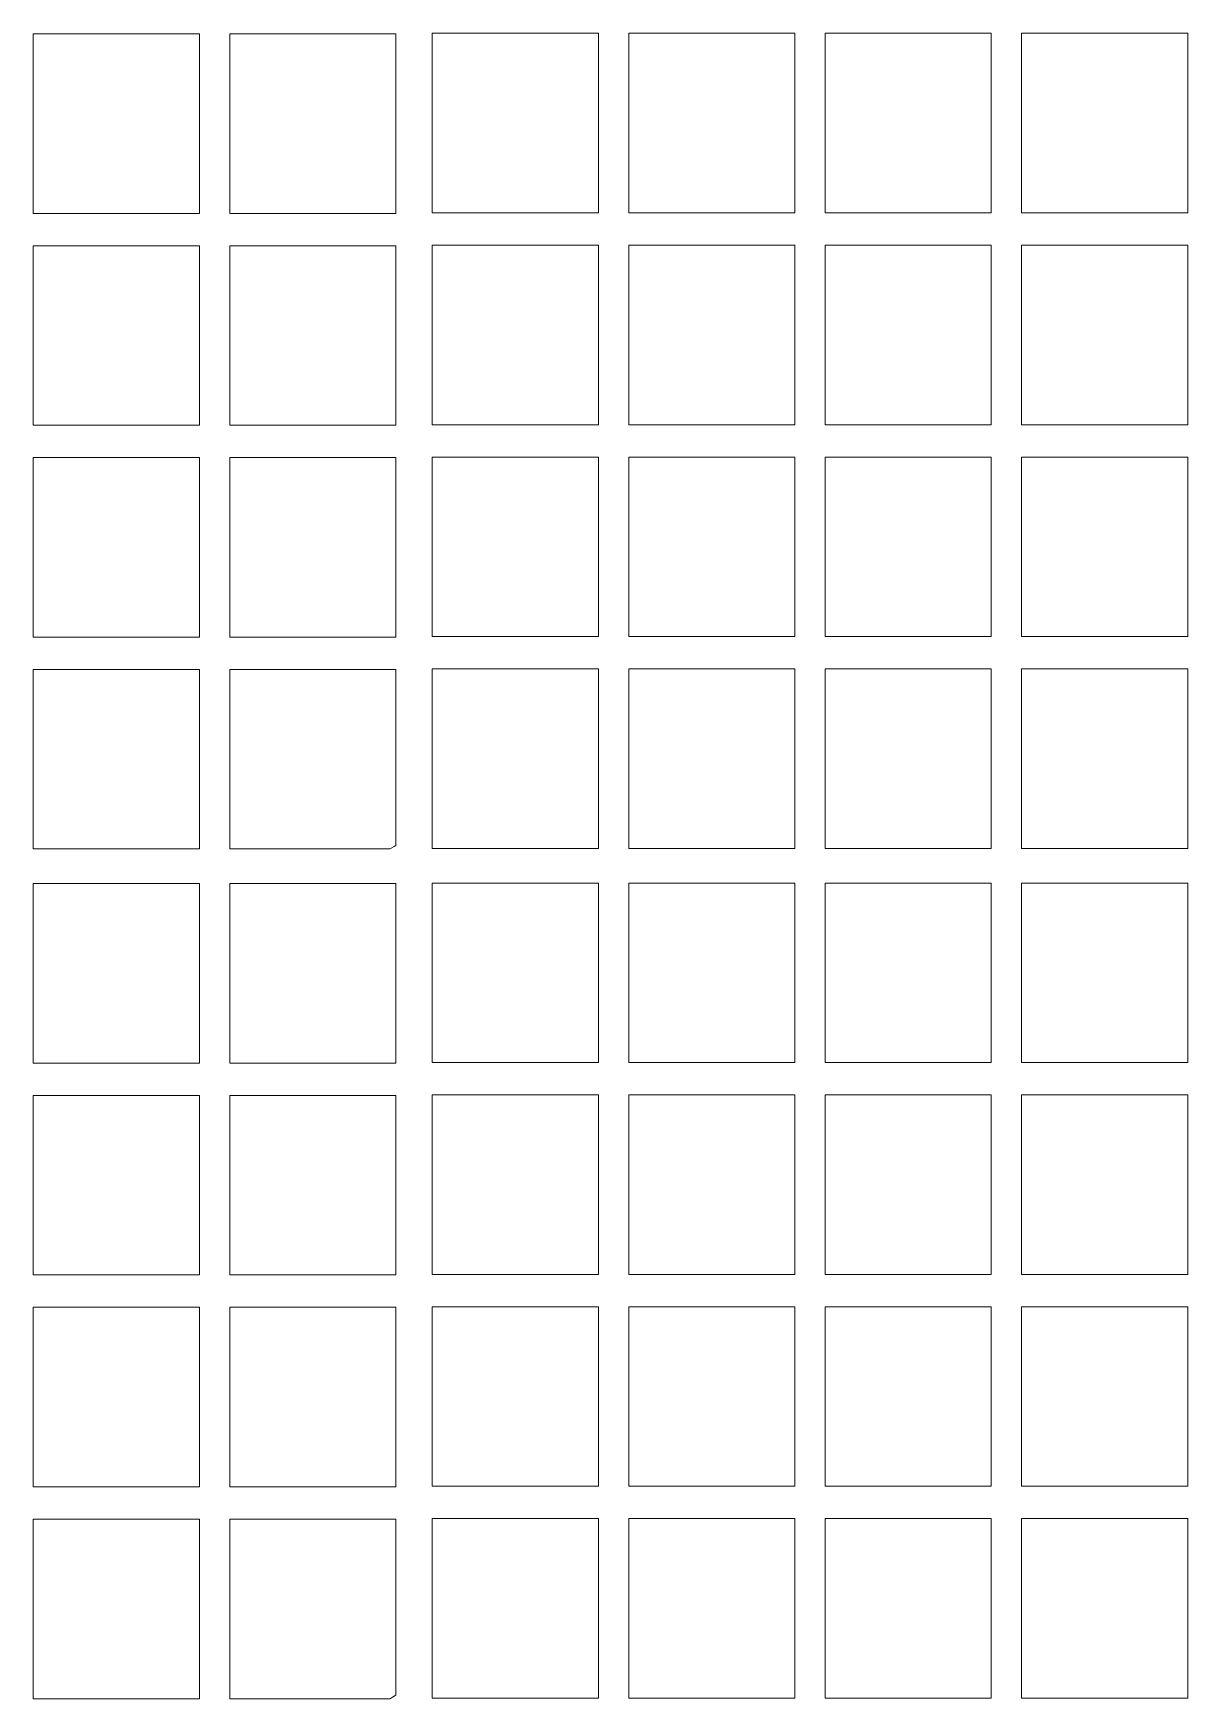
# Model space of a CAD drawing. Header units: millimetres. Extents: x -284 to 196, y -129 to 171.
# Drawn here: x 108.5 to 149.7, y 20.3 to 79.7 of the extents above; entities that cross this region are included whole.
import ezdxf

# ---------------------------------------------------------------- set-up
doc = ezdxf.new("R2010")
doc.units = ezdxf.units.MM
doc.header["$MEASUREMENT"] = 0
doc.layers.add('Camada 1', color=7, linetype='Continuous')

msp = doc.modelspace()

# ---------------------------------------------------------------- linework, layer by layer
at = {"layer": 'Camada 1', "color": 2, "lineweight": 9}
for points, knots in [([(108.4929, 79.667), (108.4929, 79.667), (108.4929, 73.261), (108.4929, 73.261), (108.4929, 73.261), (108.4929, 73.261), (114.4237, 73.261), (114.4237, 73.261), (114.4237, 73.261), (114.4237, 73.261), (114.4237, 79.667), (114.4237, 79.667), (114.4237, 79.667), (114.4237, 79.667), (108.4929, 79.667), (108.4929, 79.667)], [0, 0, 0, 0, 0.2, 0.2, 0.2, 0.2, 0.4, 0.4, 0.4, 0.4, 0.6, 0.6, 0.6, 0.6, 1, 1, 1, 1]), ([(115.5021, 79.667), (115.5021, 79.667), (115.5021, 73.261), (115.5021, 73.261), (115.5021, 73.261), (115.5021, 73.261), (121.4329, 73.261), (121.4329, 73.261), (121.4329, 73.261), (121.4329, 73.261), (121.4329, 79.667), (121.4329, 79.667), (121.4329, 79.667), (121.4329, 79.667), (115.5021, 79.667), (115.5021, 79.667)], [0, 0, 0, 0, 0.2, 0.2, 0.2, 0.2, 0.4, 0.4, 0.4, 0.4, 0.6, 0.6, 0.6, 0.6, 1, 1, 1, 1]), ([(122.7329, 79.6879), (122.7329, 79.6879), (122.7329, 73.2819), (122.7329, 73.2819), (122.7329, 73.2819), (122.7329, 73.2819), (128.6638, 73.2819), (128.6638, 73.2819), (128.6638, 73.2819), (128.6638, 73.2819), (128.6638, 79.6879), (128.6638, 79.6879), (128.6638, 79.6879), (128.6638, 79.6879), (122.7329, 79.6879), (122.7329, 79.6879)], [0, 0, 0, 0, 0.2, 0.2, 0.2, 0.2, 0.4, 0.4, 0.4, 0.4, 0.6, 0.6, 0.6, 0.6, 1, 1, 1, 1]), ([(129.7421, 79.6879), (129.7421, 79.6879), (129.7421, 73.2819), (129.7421, 73.2819), (129.7421, 73.2819), (129.7421, 73.2819), (135.6728, 73.2819), (135.6728, 73.2819), (135.6728, 73.2819), (135.6728, 73.2819), (135.6728, 79.6879), (135.6728, 79.6879), (135.6728, 79.6879), (135.6728, 79.6879), (129.7421, 79.6879), (129.7421, 79.6879)], [0, 0, 0, 0, 0.2, 0.2, 0.2, 0.2, 0.4, 0.4, 0.4, 0.4, 0.6, 0.6, 0.6, 0.6, 1, 1, 1, 1]), ([(136.7512, 79.6879), (136.7512, 79.6879), (136.7512, 73.2819), (136.7512, 73.2819), (136.7512, 73.2819), (136.7512, 73.2819), (142.682, 73.2819), (142.682, 73.2819), (142.682, 73.2819), (142.682, 73.2819), (142.682, 79.6879), (142.682, 79.6879), (142.682, 79.6879), (142.682, 79.6879), (136.7512, 79.6879), (136.7512, 79.6879)], [0, 0, 0, 0, 0.2, 0.2, 0.2, 0.2, 0.4, 0.4, 0.4, 0.4, 0.6, 0.6, 0.6, 0.6, 1, 1, 1, 1]), ([(143.7603, 79.6879), (143.7603, 79.6879), (143.7603, 73.2819), (143.7603, 73.2819), (143.7603, 73.2819), (143.7603, 73.2819), (149.6912, 73.2819), (149.6912, 73.2819), (149.6912, 73.2819), (149.6912, 73.2819), (149.6912, 79.6879), (149.6912, 79.6879), (149.6912, 79.6879), (149.6912, 79.6879), (143.7603, 79.6879), (143.7603, 79.6879)], [0, 0, 0, 0, 0.2, 0.2, 0.2, 0.2, 0.4, 0.4, 0.4, 0.4, 0.6, 0.6, 0.6, 0.6, 1, 1, 1, 1]), ([(108.4929, 72.1065), (108.4929, 72.1065), (108.4929, 65.7005), (108.4929, 65.7005), (108.4929, 65.7005), (108.4929, 65.7005), (114.4237, 65.7005), (114.4237, 65.7005), (114.4237, 65.7005), (114.4237, 65.7005), (114.4237, 72.1065), (114.4237, 72.1065), (114.4237, 72.1065), (114.4237, 72.1065), (108.4929, 72.1065), (108.4929, 72.1065)], [0, 0, 0, 0, 0.2, 0.2, 0.2, 0.2, 0.4, 0.4, 0.4, 0.4, 0.6, 0.6, 0.6, 0.6, 1, 1, 1, 1]), ([(115.5021, 72.1065), (115.5021, 72.1065), (115.5021, 65.7005), (115.5021, 65.7005), (115.5021, 65.7005), (115.5021, 65.7005), (121.4329, 65.7005), (121.4329, 65.7005), (121.4329, 65.7005), (121.4329, 65.7005), (121.4329, 72.1065), (121.4329, 72.1065), (121.4329, 72.1065), (121.4329, 72.1065), (115.5021, 72.1065), (115.5021, 72.1065)], [0, 0, 0, 0, 0.2, 0.2, 0.2, 0.2, 0.4, 0.4, 0.4, 0.4, 0.6, 0.6, 0.6, 0.6, 1, 1, 1, 1]), ([(122.7329, 72.1274), (122.7329, 72.1274), (122.7329, 65.7214), (122.7329, 65.7214), (122.7329, 65.7214), (122.7329, 65.7214), (128.6638, 65.7214), (128.6638, 65.7214), (128.6638, 65.7214), (128.6638, 65.7214), (128.6638, 72.1274), (128.6638, 72.1274), (128.6638, 72.1274), (128.6638, 72.1274), (122.7329, 72.1274), (122.7329, 72.1274)], [0, 0, 0, 0, 0.2, 0.2, 0.2, 0.2, 0.4, 0.4, 0.4, 0.4, 0.6, 0.6, 0.6, 0.6, 1, 1, 1, 1]), ([(129.7421, 72.1274), (129.7421, 72.1274), (129.7421, 65.7214), (129.7421, 65.7214), (129.7421, 65.7214), (129.7421, 65.7214), (135.6728, 65.7214), (135.6728, 65.7214), (135.6728, 65.7214), (135.6728, 65.7214), (135.6728, 72.1274), (135.6728, 72.1274), (135.6728, 72.1274), (135.6728, 72.1274), (129.7421, 72.1274), (129.7421, 72.1274)], [0, 0, 0, 0, 0.2, 0.2, 0.2, 0.2, 0.4, 0.4, 0.4, 0.4, 0.6, 0.6, 0.6, 0.6, 1, 1, 1, 1]), ([(136.7512, 72.1274), (136.7512, 72.1274), (136.7512, 65.7214), (136.7512, 65.7214), (136.7512, 65.7214), (136.7512, 65.7214), (142.682, 65.7214), (142.682, 65.7214), (142.682, 65.7214), (142.682, 65.7214), (142.682, 72.1274), (142.682, 72.1274), (142.682, 72.1274), (142.682, 72.1274), (136.7512, 72.1274), (136.7512, 72.1274)], [0, 0, 0, 0, 0.2, 0.2, 0.2, 0.2, 0.4, 0.4, 0.4, 0.4, 0.6, 0.6, 0.6, 0.6, 1, 1, 1, 1]), ([(143.7603, 72.1274), (143.7603, 72.1274), (143.7603, 65.7214), (143.7603, 65.7214), (143.7603, 65.7214), (143.7603, 65.7214), (149.6912, 65.7214), (149.6912, 65.7214), (149.6912, 65.7214), (149.6912, 65.7214), (149.6912, 72.1274), (149.6912, 72.1274), (149.6912, 72.1274), (149.6912, 72.1274), (143.7603, 72.1274), (143.7603, 72.1274)], [0, 0, 0, 0, 0.2, 0.2, 0.2, 0.2, 0.4, 0.4, 0.4, 0.4, 0.6, 0.6, 0.6, 0.6, 1, 1, 1, 1]), ([(108.4929, 64.546), (108.4929, 64.546), (108.4929, 58.14), (108.4929, 58.14), (108.4929, 58.14), (108.4929, 58.14), (114.4237, 58.14), (114.4237, 58.14), (114.4237, 58.14), (114.4237, 58.14), (114.4237, 64.546), (114.4237, 64.546), (114.4237, 64.546), (114.4237, 64.546), (108.4929, 64.546), (108.4929, 64.546)], [0, 0, 0, 0, 0.2, 0.2, 0.2, 0.2, 0.4, 0.4, 0.4, 0.4, 0.6, 0.6, 0.6, 0.6, 1, 1, 1, 1]), ([(115.5021, 64.546), (115.5021, 64.546), (115.5021, 58.14), (115.5021, 58.14), (115.5021, 58.14), (115.5021, 58.14), (121.4329, 58.14), (121.4329, 58.14), (121.4329, 58.14), (121.4329, 58.14), (121.4329, 64.546), (121.4329, 64.546), (121.4329, 64.546), (121.4329, 64.546), (115.5021, 64.546), (115.5021, 64.546)], [0, 0, 0, 0, 0.2, 0.2, 0.2, 0.2, 0.4, 0.4, 0.4, 0.4, 0.6, 0.6, 0.6, 0.6, 1, 1, 1, 1]), ([(122.7329, 64.5669), (122.7329, 64.5669), (122.7329, 58.1609), (122.7329, 58.1609), (122.7329, 58.1609), (122.7329, 58.1609), (128.6638, 58.1609), (128.6638, 58.1609), (128.6638, 58.1609), (128.6638, 58.1609), (128.6638, 64.5669), (128.6638, 64.5669), (128.6638, 64.5669), (128.6638, 64.5669), (122.7329, 64.5669), (122.7329, 64.5669)], [0, 0, 0, 0, 0.2, 0.2, 0.2, 0.2, 0.4, 0.4, 0.4, 0.4, 0.6, 0.6, 0.6, 0.6, 1, 1, 1, 1]), ([(129.7421, 64.5669), (129.7421, 64.5669), (129.7421, 58.1609), (129.7421, 58.1609), (129.7421, 58.1609), (129.7421, 58.1609), (135.6728, 58.1609), (135.6728, 58.1609), (135.6728, 58.1609), (135.6728, 58.1609), (135.6728, 64.5669), (135.6728, 64.5669), (135.6728, 64.5669), (135.6728, 64.5669), (129.7421, 64.5669), (129.7421, 64.5669)], [0, 0, 0, 0, 0.2, 0.2, 0.2, 0.2, 0.4, 0.4, 0.4, 0.4, 0.6, 0.6, 0.6, 0.6, 1, 1, 1, 1]), ([(136.7512, 64.5669), (136.7512, 64.5669), (136.7512, 58.1609), (136.7512, 58.1609), (136.7512, 58.1609), (136.7512, 58.1609), (142.682, 58.1609), (142.682, 58.1609), (142.682, 58.1609), (142.682, 58.1609), (142.682, 64.5669), (142.682, 64.5669), (142.682, 64.5669), (142.682, 64.5669), (136.7512, 64.5669), (136.7512, 64.5669)], [0, 0, 0, 0, 0.2, 0.2, 0.2, 0.2, 0.4, 0.4, 0.4, 0.4, 0.6, 0.6, 0.6, 0.6, 1, 1, 1, 1]), ([(143.7603, 64.5669), (143.7603, 64.5669), (143.7603, 58.1609), (143.7603, 58.1609), (143.7603, 58.1609), (143.7603, 58.1609), (149.6912, 58.1609), (149.6912, 58.1609), (149.6912, 58.1609), (149.6912, 58.1609), (149.6912, 64.5669), (149.6912, 64.5669), (149.6912, 64.5669), (149.6912, 64.5669), (143.7603, 64.5669), (143.7603, 64.5669)], [0, 0, 0, 0, 0.2, 0.2, 0.2, 0.2, 0.4, 0.4, 0.4, 0.4, 0.6, 0.6, 0.6, 0.6, 1, 1, 1, 1]), ([(108.4929, 56.9854), (108.4929, 56.9854), (108.4929, 50.5794), (108.4929, 50.5794), (108.4929, 50.5794), (108.4929, 50.5794), (114.4237, 50.5794), (114.4237, 50.5794), (114.4237, 50.5794), (114.4237, 50.5794), (114.4237, 56.9854), (114.4237, 56.9854), (114.4237, 56.9854), (114.4237, 56.9854), (108.4929, 56.9854), (108.4929, 56.9854)], [0, 0, 0, 0, 0.2, 0.2, 0.2, 0.2, 0.4, 0.4, 0.4, 0.4, 0.6, 0.6, 0.6, 0.6, 1, 1, 1, 1]), ([(115.5021, 56.9854), (115.5021, 56.9854), (115.5021, 50.5794), (115.5021, 50.5794), (115.5021, 50.5794), (115.5021, 50.5794), (121.2152, 50.5794), (121.2152, 50.5794), (121.2152, 50.5794), (121.2152, 50.5794), (121.375, 50.6682), (121.375, 50.6682), (121.375, 50.6682), (121.375, 50.6682), (121.4329, 50.7003), (121.4329, 50.7003), (121.4329, 50.7003), (121.4329, 50.7003), (121.4329, 56.9854), (121.4329, 56.9854), (121.4329, 56.9854), (121.4329, 56.9854), (115.5021, 56.9854), (115.5021, 56.9854)], [0, 0, 0, 0, 0.1428571, 0.1428571, 0.1428571, 0.1428571, 0.2857143, 0.2857143, 0.2857143, 0.2857143, 0.4285714, 0.4285714, 0.4285714, 0.4285714, 0.5714286, 0.5714286, 0.5714286, 0.5714286, 0.7142857, 0.7142857, 0.7142857, 0.7142857, 1, 1, 1, 1]), ([(122.7329, 57.0063), (122.7329, 57.0063), (122.7329, 50.6003), (122.7329, 50.6003), (122.7329, 50.6003), (122.7329, 50.6003), (128.6638, 50.6003), (128.6638, 50.6003), (128.6638, 50.6003), (128.6638, 50.6003), (128.6638, 57.0063), (128.6638, 57.0063), (128.6638, 57.0063), (128.6638, 57.0063), (122.7329, 57.0063), (122.7329, 57.0063)], [0, 0, 0, 0, 0.2, 0.2, 0.2, 0.2, 0.4, 0.4, 0.4, 0.4, 0.6, 0.6, 0.6, 0.6, 1, 1, 1, 1]), ([(129.7421, 57.0063), (129.7421, 57.0063), (129.7421, 50.6003), (129.7421, 50.6003), (129.7421, 50.6003), (129.7421, 50.6003), (135.6728, 50.6003), (135.6728, 50.6003), (135.6728, 50.6003), (135.6728, 50.6003), (135.6728, 57.0063), (135.6728, 57.0063), (135.6728, 57.0063), (135.6728, 57.0063), (129.7421, 57.0063), (129.7421, 57.0063)], [0, 0, 0, 0, 0.2, 0.2, 0.2, 0.2, 0.4, 0.4, 0.4, 0.4, 0.6, 0.6, 0.6, 0.6, 1, 1, 1, 1]), ([(136.7512, 57.0063), (136.7512, 57.0063), (136.7512, 50.6003), (136.7512, 50.6003), (136.7512, 50.6003), (136.7512, 50.6003), (142.682, 50.6003), (142.682, 50.6003), (142.682, 50.6003), (142.682, 50.6003), (142.682, 57.0063), (142.682, 57.0063), (142.682, 57.0063), (142.682, 57.0063), (136.7512, 57.0063), (136.7512, 57.0063)], [0, 0, 0, 0, 0.2, 0.2, 0.2, 0.2, 0.4, 0.4, 0.4, 0.4, 0.6, 0.6, 0.6, 0.6, 1, 1, 1, 1]), ([(143.7603, 57.0063), (143.7603, 57.0063), (143.7603, 50.6003), (143.7603, 50.6003), (143.7603, 50.6003), (143.7603, 50.6003), (149.6912, 50.6003), (149.6912, 50.6003), (149.6912, 50.6003), (149.6912, 50.6003), (149.6912, 57.0063), (149.6912, 57.0063), (149.6912, 57.0063), (149.6912, 57.0063), (143.7603, 57.0063), (143.7603, 57.0063)], [0, 0, 0, 0, 0.2, 0.2, 0.2, 0.2, 0.4, 0.4, 0.4, 0.4, 0.6, 0.6, 0.6, 0.6, 1, 1, 1, 1]), ([(108.4929, 49.3448), (108.4929, 49.3448), (108.4929, 42.9388), (108.4929, 42.9388), (108.4929, 42.9388), (108.4929, 42.9388), (114.4237, 42.9388), (114.4237, 42.9388), (114.4237, 42.9388), (114.4237, 42.9388), (114.4237, 49.3448), (114.4237, 49.3448), (114.4237, 49.3448), (114.4237, 49.3448), (108.4929, 49.3448), (108.4929, 49.3448)], [0, 0, 0, 0, 0.2, 0.2, 0.2, 0.2, 0.4, 0.4, 0.4, 0.4, 0.6, 0.6, 0.6, 0.6, 1, 1, 1, 1]), ([(115.5021, 49.3448), (115.5021, 49.3448), (115.5021, 42.9388), (115.5021, 42.9388), (115.5021, 42.9388), (115.5021, 42.9388), (121.4329, 42.9388), (121.4329, 42.9388), (121.4329, 42.9388), (121.4329, 42.9388), (121.4329, 49.3448), (121.4329, 49.3448), (121.4329, 49.3448), (121.4329, 49.3448), (115.5021, 49.3448), (115.5021, 49.3448)], [0, 0, 0, 0, 0.2, 0.2, 0.2, 0.2, 0.4, 0.4, 0.4, 0.4, 0.6, 0.6, 0.6, 0.6, 1, 1, 1, 1]), ([(122.7329, 49.3657), (122.7329, 49.3657), (122.7329, 42.9597), (122.7329, 42.9597), (122.7329, 42.9597), (122.7329, 42.9597), (128.6638, 42.9597), (128.6638, 42.9597), (128.6638, 42.9597), (128.6638, 42.9597), (128.6638, 49.3657), (128.6638, 49.3657), (128.6638, 49.3657), (128.6638, 49.3657), (122.7329, 49.3657), (122.7329, 49.3657)], [0, 0, 0, 0, 0.2, 0.2, 0.2, 0.2, 0.4, 0.4, 0.4, 0.4, 0.6, 0.6, 0.6, 0.6, 1, 1, 1, 1]), ([(129.7421, 49.3657), (129.7421, 49.3657), (129.7421, 42.9597), (129.7421, 42.9597), (129.7421, 42.9597), (129.7421, 42.9597), (135.6728, 42.9597), (135.6728, 42.9597), (135.6728, 42.9597), (135.6728, 42.9597), (135.6728, 49.3657), (135.6728, 49.3657), (135.6728, 49.3657), (135.6728, 49.3657), (129.7421, 49.3657), (129.7421, 49.3657)], [0, 0, 0, 0, 0.2, 0.2, 0.2, 0.2, 0.4, 0.4, 0.4, 0.4, 0.6, 0.6, 0.6, 0.6, 1, 1, 1, 1]), ([(136.7512, 49.3657), (136.7512, 49.3657), (136.7512, 42.9597), (136.7512, 42.9597), (136.7512, 42.9597), (136.7512, 42.9597), (142.682, 42.9597), (142.682, 42.9597), (142.682, 42.9597), (142.682, 42.9597), (142.682, 49.3657), (142.682, 49.3657), (142.682, 49.3657), (142.682, 49.3657), (136.7512, 49.3657), (136.7512, 49.3657)], [0, 0, 0, 0, 0.2, 0.2, 0.2, 0.2, 0.4, 0.4, 0.4, 0.4, 0.6, 0.6, 0.6, 0.6, 1, 1, 1, 1]), ([(143.7603, 49.3657), (143.7603, 49.3657), (143.7603, 42.9597), (143.7603, 42.9597), (143.7603, 42.9597), (143.7603, 42.9597), (149.6912, 42.9597), (149.6912, 42.9597), (149.6912, 42.9597), (149.6912, 42.9597), (149.6912, 49.3657), (149.6912, 49.3657), (149.6912, 49.3657), (149.6912, 49.3657), (143.7603, 49.3657), (143.7603, 49.3657)], [0, 0, 0, 0, 0.2, 0.2, 0.2, 0.2, 0.4, 0.4, 0.4, 0.4, 0.6, 0.6, 0.6, 0.6, 1, 1, 1, 1]), ([(108.4929, 41.7843), (108.4929, 41.7843), (108.4929, 35.3783), (108.4929, 35.3783), (108.4929, 35.3783), (108.4929, 35.3783), (114.4237, 35.3783), (114.4237, 35.3783), (114.4237, 35.3783), (114.4237, 35.3783), (114.4237, 41.7843), (114.4237, 41.7843), (114.4237, 41.7843), (114.4237, 41.7843), (108.4929, 41.7843), (108.4929, 41.7843)], [0, 0, 0, 0, 0.2, 0.2, 0.2, 0.2, 0.4, 0.4, 0.4, 0.4, 0.6, 0.6, 0.6, 0.6, 1, 1, 1, 1]), ([(115.5021, 41.7843), (115.5021, 41.7843), (115.5021, 35.3783), (115.5021, 35.3783), (115.5021, 35.3783), (115.5021, 35.3783), (121.4329, 35.3783), (121.4329, 35.3783), (121.4329, 35.3783), (121.4329, 35.3783), (121.4329, 41.7843), (121.4329, 41.7843), (121.4329, 41.7843), (121.4329, 41.7843), (115.5021, 41.7843), (115.5021, 41.7843)], [0, 0, 0, 0, 0.2, 0.2, 0.2, 0.2, 0.4, 0.4, 0.4, 0.4, 0.6, 0.6, 0.6, 0.6, 1, 1, 1, 1]), ([(122.7329, 41.8052), (122.7329, 41.8052), (122.7329, 35.3992), (122.7329, 35.3992), (122.7329, 35.3992), (122.7329, 35.3992), (128.6638, 35.3992), (128.6638, 35.3992), (128.6638, 35.3992), (128.6638, 35.3992), (128.6638, 41.8052), (128.6638, 41.8052), (128.6638, 41.8052), (128.6638, 41.8052), (122.7329, 41.8052), (122.7329, 41.8052)], [0, 0, 0, 0, 0.2, 0.2, 0.2, 0.2, 0.4, 0.4, 0.4, 0.4, 0.6, 0.6, 0.6, 0.6, 1, 1, 1, 1]), ([(129.7421, 41.8052), (129.7421, 41.8052), (129.7421, 35.3992), (129.7421, 35.3992), (129.7421, 35.3992), (129.7421, 35.3992), (135.6728, 35.3992), (135.6728, 35.3992), (135.6728, 35.3992), (135.6728, 35.3992), (135.6728, 41.8052), (135.6728, 41.8052), (135.6728, 41.8052), (135.6728, 41.8052), (129.7421, 41.8052), (129.7421, 41.8052)], [0, 0, 0, 0, 0.2, 0.2, 0.2, 0.2, 0.4, 0.4, 0.4, 0.4, 0.6, 0.6, 0.6, 0.6, 1, 1, 1, 1]), ([(136.7512, 41.8052), (136.7512, 41.8052), (136.7512, 35.3992), (136.7512, 35.3992), (136.7512, 35.3992), (136.7512, 35.3992), (142.682, 35.3992), (142.682, 35.3992), (142.682, 35.3992), (142.682, 35.3992), (142.682, 41.8052), (142.682, 41.8052), (142.682, 41.8052), (142.682, 41.8052), (136.7512, 41.8052), (136.7512, 41.8052)], [0, 0, 0, 0, 0.2, 0.2, 0.2, 0.2, 0.4, 0.4, 0.4, 0.4, 0.6, 0.6, 0.6, 0.6, 1, 1, 1, 1]), ([(143.7603, 41.8052), (143.7603, 41.8052), (143.7603, 35.3992), (143.7603, 35.3992), (143.7603, 35.3992), (143.7603, 35.3992), (149.6912, 35.3992), (149.6912, 35.3992), (149.6912, 35.3992), (149.6912, 35.3992), (149.6912, 41.8052), (149.6912, 41.8052), (149.6912, 41.8052), (149.6912, 41.8052), (143.7603, 41.8052), (143.7603, 41.8052)], [0, 0, 0, 0, 0.2, 0.2, 0.2, 0.2, 0.4, 0.4, 0.4, 0.4, 0.6, 0.6, 0.6, 0.6, 1, 1, 1, 1]), ([(108.4929, 34.2238), (108.4929, 34.2238), (108.4929, 27.8178), (108.4929, 27.8178), (108.4929, 27.8178), (108.4929, 27.8178), (114.4237, 27.8178), (114.4237, 27.8178), (114.4237, 27.8178), (114.4237, 27.8178), (114.4237, 34.2238), (114.4237, 34.2238), (114.4237, 34.2238), (114.4237, 34.2238), (108.4929, 34.2238), (108.4929, 34.2238)], [0, 0, 0, 0, 0.2, 0.2, 0.2, 0.2, 0.4, 0.4, 0.4, 0.4, 0.6, 0.6, 0.6, 0.6, 1, 1, 1, 1]), ([(115.5021, 34.2238), (115.5021, 34.2238), (115.5021, 27.8178), (115.5021, 27.8178), (115.5021, 27.8178), (115.5021, 27.8178), (121.4329, 27.8178), (121.4329, 27.8178), (121.4329, 27.8178), (121.4329, 27.8178), (121.4329, 34.2238), (121.4329, 34.2238), (121.4329, 34.2238), (121.4329, 34.2238), (115.5021, 34.2238), (115.5021, 34.2238)], [0, 0, 0, 0, 0.2, 0.2, 0.2, 0.2, 0.4, 0.4, 0.4, 0.4, 0.6, 0.6, 0.6, 0.6, 1, 1, 1, 1]), ([(122.7329, 34.2447), (122.7329, 34.2447), (122.7329, 27.8387), (122.7329, 27.8387), (122.7329, 27.8387), (122.7329, 27.8387), (128.6638, 27.8387), (128.6638, 27.8387), (128.6638, 27.8387), (128.6638, 27.8387), (128.6638, 34.2447), (128.6638, 34.2447), (128.6638, 34.2447), (128.6638, 34.2447), (122.7329, 34.2447), (122.7329, 34.2447)], [0, 0, 0, 0, 0.2, 0.2, 0.2, 0.2, 0.4, 0.4, 0.4, 0.4, 0.6, 0.6, 0.6, 0.6, 1, 1, 1, 1]), ([(129.7421, 34.2447), (129.7421, 34.2447), (129.7421, 27.8387), (129.7421, 27.8387), (129.7421, 27.8387), (129.7421, 27.8387), (135.6728, 27.8387), (135.6728, 27.8387), (135.6728, 27.8387), (135.6728, 27.8387), (135.6728, 34.2447), (135.6728, 34.2447), (135.6728, 34.2447), (135.6728, 34.2447), (129.7421, 34.2447), (129.7421, 34.2447)], [0, 0, 0, 0, 0.2, 0.2, 0.2, 0.2, 0.4, 0.4, 0.4, 0.4, 0.6, 0.6, 0.6, 0.6, 1, 1, 1, 1]), ([(136.7512, 34.2447), (136.7512, 34.2447), (136.7512, 27.8387), (136.7512, 27.8387), (136.7512, 27.8387), (136.7512, 27.8387), (142.682, 27.8387), (142.682, 27.8387), (142.682, 27.8387), (142.682, 27.8387), (142.682, 34.2447), (142.682, 34.2447), (142.682, 34.2447), (142.682, 34.2447), (136.7512, 34.2447), (136.7512, 34.2447)], [0, 0, 0, 0, 0.2, 0.2, 0.2, 0.2, 0.4, 0.4, 0.4, 0.4, 0.6, 0.6, 0.6, 0.6, 1, 1, 1, 1]), ([(143.7603, 34.2447), (143.7603, 34.2447), (143.7603, 27.8387), (143.7603, 27.8387), (143.7603, 27.8387), (143.7603, 27.8387), (149.6912, 27.8387), (149.6912, 27.8387), (149.6912, 27.8387), (149.6912, 27.8387), (149.6912, 34.2447), (149.6912, 34.2447), (149.6912, 34.2447), (149.6912, 34.2447), (143.7603, 34.2447), (143.7603, 34.2447)], [0, 0, 0, 0, 0.2, 0.2, 0.2, 0.2, 0.4, 0.4, 0.4, 0.4, 0.6, 0.6, 0.6, 0.6, 1, 1, 1, 1]), ([(108.4929, 26.6632), (108.4929, 26.6632), (108.4929, 20.2572), (108.4929, 20.2572), (108.4929, 20.2572), (108.4929, 20.2572), (114.4237, 20.2572), (114.4237, 20.2572), (114.4237, 20.2572), (114.4237, 20.2572), (114.4237, 26.6632), (114.4237, 26.6632), (114.4237, 26.6632), (114.4237, 26.6632), (108.4929, 26.6632), (108.4929, 26.6632)], [0, 0, 0, 0, 0.2, 0.2, 0.2, 0.2, 0.4, 0.4, 0.4, 0.4, 0.6, 0.6, 0.6, 0.6, 1, 1, 1, 1]), ([(115.5021, 26.6632), (115.5021, 26.6632), (115.5021, 20.2572), (115.5021, 20.2572), (115.5021, 20.2572), (115.5021, 20.2572), (121.2152, 20.2572), (121.2152, 20.2572), (121.2152, 20.2572), (121.2152, 20.2572), (121.375, 20.346), (121.375, 20.346), (121.375, 20.346), (121.375, 20.346), (121.4329, 20.3781), (121.4329, 20.3781), (121.4329, 20.3781), (121.4329, 20.3781), (121.4329, 26.6632), (121.4329, 26.6632), (121.4329, 26.6632), (121.4329, 26.6632), (115.5021, 26.6632), (115.5021, 26.6632)], [0, 0, 0, 0, 0.1428571, 0.1428571, 0.1428571, 0.1428571, 0.2857143, 0.2857143, 0.2857143, 0.2857143, 0.4285714, 0.4285714, 0.4285714, 0.4285714, 0.5714286, 0.5714286, 0.5714286, 0.5714286, 0.7142857, 0.7142857, 0.7142857, 0.7142857, 1, 1, 1, 1]), ([(122.7329, 26.6841), (122.7329, 26.6841), (122.7329, 20.2781), (122.7329, 20.2781), (122.7329, 20.2781), (122.7329, 20.2781), (128.6638, 20.2781), (128.6638, 20.2781), (128.6638, 20.2781), (128.6638, 20.2781), (128.6638, 26.6841), (128.6638, 26.6841), (128.6638, 26.6841), (128.6638, 26.6841), (122.7329, 26.6841), (122.7329, 26.6841)], [0, 0, 0, 0, 0.2, 0.2, 0.2, 0.2, 0.4, 0.4, 0.4, 0.4, 0.6, 0.6, 0.6, 0.6, 1, 1, 1, 1]), ([(129.7421, 26.6841), (129.7421, 26.6841), (129.7421, 20.2781), (129.7421, 20.2781), (129.7421, 20.2781), (129.7421, 20.2781), (135.6728, 20.2781), (135.6728, 20.2781), (135.6728, 20.2781), (135.6728, 20.2781), (135.6728, 26.6841), (135.6728, 26.6841), (135.6728, 26.6841), (135.6728, 26.6841), (129.7421, 26.6841), (129.7421, 26.6841)], [0, 0, 0, 0, 0.2, 0.2, 0.2, 0.2, 0.4, 0.4, 0.4, 0.4, 0.6, 0.6, 0.6, 0.6, 1, 1, 1, 1]), ([(136.7512, 26.6841), (136.7512, 26.6841), (136.7512, 20.2781), (136.7512, 20.2781), (136.7512, 20.2781), (136.7512, 20.2781), (142.682, 20.2781), (142.682, 20.2781), (142.682, 20.2781), (142.682, 20.2781), (142.682, 26.6841), (142.682, 26.6841), (142.682, 26.6841), (142.682, 26.6841), (136.7512, 26.6841), (136.7512, 26.6841)], [0, 0, 0, 0, 0.2, 0.2, 0.2, 0.2, 0.4, 0.4, 0.4, 0.4, 0.6, 0.6, 0.6, 0.6, 1, 1, 1, 1]), ([(143.7603, 26.6841), (143.7603, 26.6841), (143.7603, 20.2781), (143.7603, 20.2781), (143.7603, 20.2781), (143.7603, 20.2781), (149.6912, 20.2781), (149.6912, 20.2781), (149.6912, 20.2781), (149.6912, 20.2781), (149.6912, 26.6841), (149.6912, 26.6841), (149.6912, 26.6841), (149.6912, 26.6841), (143.7603, 26.6841), (143.7603, 26.6841)], [0, 0, 0, 0, 0.2, 0.2, 0.2, 0.2, 0.4, 0.4, 0.4, 0.4, 0.6, 0.6, 0.6, 0.6, 1, 1, 1, 1])]:
    msp.add_open_spline(points, degree=3, knots=knots, dxfattribs=at)

doc.saveas('drawing.dxf')
